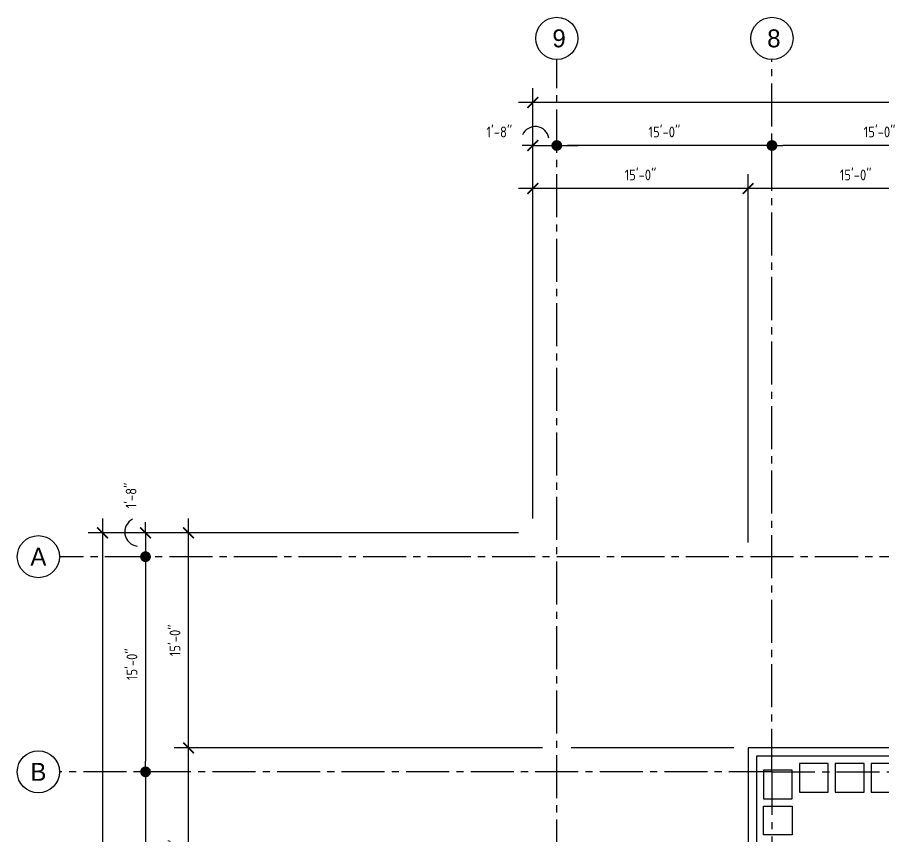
# Model space of a CAD drawing. Header units: inches. Extents: x 5893 to 9323, y 5265 to 7121.
# Drawn here: x 5893 to 6617, y 6437 to 7121 of the extents above; entities that cross this region are included whole.
import ezdxf
from ezdxf.enums import TextEntityAlignment as Align

# ---------------------------------------------------------------- set-up
doc = ezdxf.new("R2010")
doc.units = ezdxf.units.IN
doc.header["$LTSCALE"] = 48
doc.header["$MEASUREMENT"] = 0
doc.linetypes.add('CENTER2', pattern=[1.125, 0.75, -0.125, 0.125, -0.125])
doc.layers.get('0').update_dxf_attribs({"linetype": 'CONTINUOUS'})
doc.layers.get('DEFPOINTS').update_dxf_attribs({"linetype": 'CONTINUOUS'})
for name, color, linetype in [('A_0_BLDGRD', 35, 'CENTER2'), ('A_0_COL-GRID', 40, 'CONTINUOUS'), ('A_0_DIMGRD', 9, 'CENTER2'), ('A_0_DIMTXT_MAIN', 4, 'CONTINUOUS'), ('A_0_DIMTXT_MINOR', 4, 'CONTINUOUS'), ('A_9_CW_COPING', 2, 'CONTINUOUS'), ('A_MS_PAVERS', 1, 'CONTINUOUS')]:
    doc.layers.add(name, color=color, linetype=linetype)
doc.styles.add('ARCHITXT', font='architxt.shx')
doc.styles.add('AVANT', font='AVGARDN.TTF')
doc.dimstyles.new('DOT', dxfattribs={"dimscale": 96, "dimtxt": 0.09375, "dimasz": 0.09375, "dimexe": 0.125, "dimexo": 0.125, "dimgap": 0.0625, "dimtad": 1, "dimdec": 6, "dimzin": 3, "dimdsep": 46, "dimlunit": 4, "dimtxsty": 'ARCHITXT', "dimblk1": 'DOT', "dimblk2": 'DOT', "dimsah": 1, "dimcen": 0, "dimdle": 0.125, "dimse1": 1, "dimclrd": 256, "dimclre": 256, "dimclrt": 256, "dimadec": 0, "dimazin": 0, "dimtfac": 1, "dimtdec": 6, "dimtmove": 2, "dimatfit": 3, "dimldrblk": 'DOT', "dimfxl": 1, "dimfrac": 2, "dimtolj": 1, "dimtzin": 3, "dimarcsym": 0})
doc.dimstyles.new('TICK', dxfattribs={"dimscale": 96, "dimtxt": 0.09375, "dimasz": 0.09375, "dimexe": 0.125, "dimexo": 0.125, "dimgap": 0.0625, "dimtad": 1, "dimdec": 6, "dimzin": 3, "dimdsep": 46, "dimlunit": 4, "dimtxsty": 'ARCHITXT', "dimblk1": 'ARCHTICK', "dimblk2": 'ARCHTICK', "dimsah": 1, "dimcen": 0, "dimdle": 0.125, "dimclrd": 256, "dimclre": 256, "dimclrt": 256, "dimadec": 0, "dimazin": 0, "dimtfac": 1, "dimtdec": 6, "dimtmove": 2, "dimatfit": 3, "dimldrblk": 'ARCHTICK', "dimfxl": 1, "dimfrac": 2, "dimtolj": 1, "dimtzin": 3, "dimarcsym": 0})
doc.dimstyles.new('TICKDOT', dxfattribs={"dimscale": 96, "dimtxt": 0.09375, "dimasz": 0.09375, "dimexe": 0.125, "dimexo": 0.125, "dimgap": 0.0625, "dimtad": 1, "dimdec": 6, "dimzin": 3, "dimdsep": 46, "dimlunit": 4, "dimtxsty": 'ARCHITXT', "dimblk1": 'ARCHTICK', "dimblk2": 'DOT', "dimsah": 1, "dimcen": 0, "dimdle": 0.125, "dimclrd": 256, "dimclre": 256, "dimclrt": 256, "dimadec": 0, "dimazin": 0, "dimtfac": 1, "dimtdec": 6, "dimtmove": 2, "dimatfit": 3, "dimldrblk": 'ARCHTICK', "dimfxl": 1, "dimfrac": 2, "dimtolj": 1, "dimtzin": 3, "dimarcsym": 0})

# ---------------------------------------------------------------- blocks, each defined once
blk = doc.blocks.new('_ARCHTICK')
at = {"color": 0, "linetype": 'ByBlock', "const_width": 0.15}
blk.add_lwpolyline([(-0.5, -0.5), (0.5, 0.5)], dxfattribs=at)
blk = doc.blocks.new('*D29')
at = {"layer": 'A_0_DIMTXT_MAIN', "lineweight": -2, "transparency": 16777216}
for p, q in [((6324, 6702), (6324, 7062)), ((8892, 6702), (8892, 7062)), ((8904, 7050), (6312, 7050))]:
    blk.add_line(p, q, dxfattribs=at)
at = {"layer": 'DEFPOINTS', "color": 0, "transparency": 16777216}
for p in [(6324, 7050), (6324, 6690), (8892, 6690)]:
    blk.add_point(p, dxfattribs=at)
at = {"layer": 'A_0_DIMTXT_MAIN', "lineweight": -2, "transparency": 16777216, "xscale": 9, "yscale": 9, "zscale": 9, "rotation": 180}
blk.add_blockref('_ARCHTICK', (6324, 7050), dxfattribs=at)
at = {"layer": 'A_0_DIMTXT_MAIN', "lineweight": -2, "transparency": 16777216, "xscale": 9, "yscale": 9, "zscale": 9}
blk.add_blockref('_ARCHTICK', (8892, 7050), dxfattribs=at)
at = {"layer": 'A_0_DIMTXT_MAIN', "transparency": 16777216, "insert": (7608, 7061.36), "char_height": 9, "attachment_point": 5, "style": 'ARCHITXT'}
blk.add_mtext('\\A1;214\'-0"', dxfattribs=at)
blk = doc.blocks.new('_DOT')
at = {"color": 0, "linetype": 'ByBlock'}
blk.add_line((-0.5, 0), (-1, 0), dxfattribs=at)
at = {"color": 0, "linetype": 'ByBlock', "const_width": 0.5}
blk.add_lwpolyline([(-0.25, 0, 1), (0.25, 0, 1)], format="xyb", close=True, dxfattribs=at)
blk = doc.blocks.new('*D30')
at = {"layer": 'A_0_DIMTXT_MAIN', "lineweight": -2, "transparency": 16777216}
for p, q in [((6324, 7014), (6315, 7014)), ((6324, 7014), (6344, 7014)), ((6353, 7014), (6362, 7014))]:
    blk.add_line(p, q, dxfattribs=at)
at = {"layer": 'DEFPOINTS', "color": 0, "transparency": 16777216}
for p in [(6324, 7014), (6344, 7014), (6344, 7014)]:
    blk.add_point(p, dxfattribs=at)
at = {"layer": 'A_0_DIMTXT_MAIN', "lineweight": -2, "transparency": 16777216, "xscale": 9, "yscale": 9, "zscale": 9}
blk.add_blockref('_ARCHTICK', (6324, 7014), dxfattribs=at)
at = {"layer": 'A_0_DIMTXT_MAIN', "lineweight": -2, "transparency": 16777216, "xscale": 9, "yscale": 9, "zscale": 9, "rotation": 180}
blk.add_blockref('_DOT', (6344, 7014), dxfattribs=at)
at = {"layer": 'A_0_DIMTXT_MAIN', "transparency": 16777216, "insert": (6295.95, 7025.33), "char_height": 9, "attachment_point": 5, "style": 'ARCHITXT'}
blk.add_mtext('\\A1;1\'-8"', dxfattribs=at)
blk = doc.blocks.new('*D31')
at = {"layer": 'A_0_DIMTXT_MAIN', "lineweight": -2, "transparency": 16777216}
blk.add_line((6515, 7014), (6353, 7014), dxfattribs=at)
at = {"layer": 'DEFPOINTS', "color": 0, "transparency": 16777216}
for p in [(6344, 7014), (6344, 7014), (6524, 7014)]:
    blk.add_point(p, dxfattribs=at)
at = {"layer": 'A_0_DIMTXT_MAIN', "lineweight": -2, "transparency": 16777216, "xscale": 9, "yscale": 9, "zscale": 9, "rotation": 180}
blk.add_blockref('_DOT', (6344, 7014), dxfattribs=at)
at = {"layer": 'A_0_DIMTXT_MAIN', "lineweight": -2, "transparency": 16777216, "xscale": 9, "yscale": 9, "zscale": 9}
blk.add_blockref('_DOT', (6524, 7014), dxfattribs=at)
at = {"layer": 'A_0_DIMTXT_MAIN', "transparency": 16777216, "insert": (6434, 7025.36), "char_height": 9, "attachment_point": 5, "style": 'ARCHITXT'}
blk.add_mtext('\\A1;15\'-0"', dxfattribs=at)
blk = doc.blocks.new('*D39')
at = {"layer": 'A_0_DIMTXT_MAIN', "lineweight": -2, "transparency": 16777216}
blk.add_line((6695, 7014), (6533, 7014), dxfattribs=at)
at = {"layer": 'DEFPOINTS', "color": 0, "transparency": 16777216}
for p in [(6524, 7014), (6524, 7014), (6704, 7014)]:
    blk.add_point(p, dxfattribs=at)
at = {"layer": 'A_0_DIMTXT_MAIN', "lineweight": -2, "transparency": 16777216, "xscale": 9, "yscale": 9, "zscale": 9, "rotation": 180}
blk.add_blockref('_DOT', (6524, 7014), dxfattribs=at)
at = {"layer": 'A_0_DIMTXT_MAIN', "lineweight": -2, "transparency": 16777216, "xscale": 9, "yscale": 9, "zscale": 9}
blk.add_blockref('_DOT', (6704, 7014), dxfattribs=at)
at = {"layer": 'A_0_DIMTXT_MAIN', "transparency": 16777216, "insert": (6614, 7025.36), "char_height": 9, "attachment_point": 5, "style": 'ARCHITXT'}
blk.add_mtext('\\A1;15\'-0"', dxfattribs=at)
blk = doc.blocks.new('*D41')
at = {"layer": 'A_0_DIMTXT_MINOR', "lineweight": -2, "transparency": 16777216}
blk.add_line((6516, 6978), (6312, 6978), dxfattribs=at)
at = {"layer": 'DEFPOINTS', "color": 0, "transparency": 16777216}
for p in [(6324, 6978), (6324, 6978), (6504, 6978)]:
    blk.add_point(p, dxfattribs=at)
at = {"layer": 'A_0_DIMTXT_MINOR', "lineweight": -2, "transparency": 16777216, "xscale": 9, "yscale": 9, "zscale": 9, "rotation": 180}
blk.add_blockref('_ARCHTICK', (6324, 6978), dxfattribs=at)
at = {"layer": 'A_0_DIMTXT_MINOR', "lineweight": -2, "transparency": 16777216, "xscale": 9, "yscale": 9, "zscale": 9}
blk.add_blockref('_ARCHTICK', (6504, 6978), dxfattribs=at)
at = {"layer": 'A_0_DIMTXT_MINOR', "transparency": 16777216, "insert": (6414, 6989.36), "char_height": 9, "attachment_point": 5, "style": 'ARCHITXT'}
blk.add_mtext('\\A1;15\'-0"', dxfattribs=at)
blk = doc.blocks.new('*D42')
at = {"layer": 'A_0_DIMTXT_MINOR', "lineweight": -2, "transparency": 16777216}
for p, q in [((6504, 6682), (6504, 6990)), ((6696, 6978), (6492, 6978))]:
    blk.add_line(p, q, dxfattribs=at)
at = {"layer": 'DEFPOINTS', "color": 0, "transparency": 16777216}
for p in [(6504, 6978), (6684, 6726), (6504, 6670)]:
    blk.add_point(p, dxfattribs=at)
at = {"layer": 'A_0_DIMTXT_MINOR', "lineweight": -2, "transparency": 16777216, "xscale": 9, "yscale": 9, "zscale": 9, "rotation": 180}
blk.add_blockref('_ARCHTICK', (6504, 6978), dxfattribs=at)
at = {"layer": 'A_0_DIMTXT_MINOR', "lineweight": -2, "transparency": 16777216, "xscale": 9, "yscale": 9, "zscale": 9}
blk.add_blockref('_ARCHTICK', (6684, 6978), dxfattribs=at)
at = {"layer": 'A_0_DIMTXT_MINOR', "transparency": 16777216, "insert": (6594, 6989.36), "char_height": 9, "attachment_point": 5, "style": 'ARCHITXT'}
blk.add_mtext('\\A1;15\'-0"', dxfattribs=at)
blk = doc.blocks.new('*D51')
at = {"layer": 'A_0_DIMTXT_MAIN', "lineweight": -2, "transparency": 16777216}
for p, q in [((5964, 6702), (5964, 5298)), ((6312, 6690), (5952, 6690)), ((6672, 5310), (5952, 5310))]:
    blk.add_line(p, q, dxfattribs=at)
at = {"layer": 'DEFPOINTS', "color": 0, "transparency": 16777216}
for p in [(6324, 6690), (5964, 5310), (6684, 5310)]:
    blk.add_point(p, dxfattribs=at)
at = {"layer": 'A_0_DIMTXT_MAIN', "lineweight": -2, "transparency": 16777216, "xscale": 9, "yscale": 9, "zscale": 9}
for p, rotation in [((5964, 6690), 90), ((5964, 5310), 270)]:
    blk.add_blockref('_ARCHTICK', p, dxfattribs=dict(at, rotation=rotation))
at = {"layer": 'A_0_DIMTXT_MAIN', "transparency": 16777216, "insert": (5952.64, 6000), "char_height": 9, "attachment_point": 5, "rotation": 90, "style": 'ARCHITXT'}
blk.add_mtext('\\A1;115\'-0"', dxfattribs=at)
blk = doc.blocks.new('*D53')
at = {"layer": 'A_0_DIMTXT_MAIN', "lineweight": -2, "transparency": 16777216}
for p, q in [((6000, 6690), (6000, 6699)), ((6000, 6690), (6000, 6670)), ((6000, 6661), (6000, 6652))]:
    blk.add_line(p, q, dxfattribs=at)
at = {"layer": 'DEFPOINTS', "color": 0, "transparency": 16777216}
for p in [(6000, 6690), (6000, 6670), (6000, 6670)]:
    blk.add_point(p, dxfattribs=at)
at = {"layer": 'A_0_DIMTXT_MAIN', "lineweight": -2, "transparency": 16777216, "xscale": 9, "yscale": 9, "zscale": 9}
for name, p, rotation in [('_ARCHTICK', (6000, 6690), 270), ('_DOT', (6000, 6670), 90)]:
    blk.add_blockref(name, p, dxfattribs=dict(at, rotation=rotation))
at = {"layer": 'A_0_DIMTXT_MAIN', "transparency": 16777216, "insert": (5987.94, 6721.18), "char_height": 9, "attachment_point": 5, "rotation": 90, "style": 'ARCHITXT'}
blk.add_mtext('\\A1;1\'-8"', dxfattribs=at)
blk = doc.blocks.new('*D55')
at = {"layer": 'A_0_DIMTXT_MINOR', "lineweight": -2, "transparency": 16777216}
for p, q in [((6036, 6318), (6036, 6522)), ((6332, 6510), (6024, 6510))]:
    blk.add_line(p, q, dxfattribs=at)
at = {"layer": 'DEFPOINTS', "color": 0, "transparency": 16777216}
for p in [(6036, 6510), (6344, 6510), (6036, 6330)]:
    blk.add_point(p, dxfattribs=at)
at = {"layer": 'A_0_DIMTXT_MINOR', "lineweight": -2, "transparency": 16777216, "xscale": 9, "yscale": 9, "zscale": 9}
for p, rotation in [((6036, 6510), 90), ((6036, 6330), 270)]:
    blk.add_blockref('_ARCHTICK', p, dxfattribs=dict(at, rotation=rotation))
at = {"layer": 'A_0_DIMTXT_MINOR', "transparency": 16777216, "insert": (6024.64, 6420), "char_height": 9, "attachment_point": 5, "rotation": 90, "style": 'ARCHITXT'}
blk.add_mtext('\\A1;15\'-0"', dxfattribs=at)
blk = doc.blocks.new('*D56')
at = {"layer": 'A_0_DIMTXT_MINOR', "lineweight": -2, "transparency": 16777216}
blk.add_line((6036, 6498), (6036, 6702), dxfattribs=at)
at = {"layer": 'DEFPOINTS', "color": 0, "transparency": 16777216}
for p in [(6036, 6690), (6036, 6690), (6065.75, 6510)]:
    blk.add_point(p, dxfattribs=at)
at = {"layer": 'A_0_DIMTXT_MINOR', "lineweight": -2, "transparency": 16777216, "xscale": 9, "yscale": 9, "zscale": 9}
for p, rotation in [((6036, 6690), 90), ((6036, 6510), 270)]:
    blk.add_blockref('_ARCHTICK', p, dxfattribs=dict(at, rotation=rotation))
at = {"layer": 'A_0_DIMTXT_MINOR', "transparency": 16777216, "insert": (6024.64, 6600), "char_height": 9, "attachment_point": 5, "rotation": 90, "style": 'ARCHITXT'}
blk.add_mtext('\\A1;15\'-0"', dxfattribs=at)
blk = doc.blocks.new('*D20')
at = {"layer": 'A_0_DIMTXT_MAIN', "lineweight": -2, "transparency": 16777216}
blk.add_line((6000, 6661), (6000, 6499), dxfattribs=at)
at = {"layer": 'DEFPOINTS', "color": 0, "transparency": 16777216}
for p in [(6000, 6670), (6000, 6490), (6000, 6490)]:
    blk.add_point(p, dxfattribs=at)
at = {"layer": 'A_0_DIMTXT_MAIN', "lineweight": -2, "transparency": 16777216, "xscale": 9, "yscale": 9, "zscale": 9}
for p, rotation in [((6000, 6670), 90), ((6000, 6490), 270)]:
    blk.add_blockref('_DOT', p, dxfattribs=dict(at, rotation=rotation))
at = {"layer": 'A_0_DIMTXT_MAIN', "transparency": 16777216, "insert": (5988.64, 6580), "char_height": 9, "attachment_point": 5, "rotation": 90, "style": 'ARCHITXT'}
blk.add_mtext('\\A1;15\'-0"', dxfattribs=at)
blk = doc.blocks.new('*D21')
at = {"layer": 'A_0_DIMTXT_MAIN', "lineweight": -2, "transparency": 16777216}
blk.add_line((6000, 6481), (6000, 6219), dxfattribs=at)
at = {"layer": 'DEFPOINTS', "color": 0, "transparency": 16777216}
for p in [(6000, 6490), (6000, 6210), (6000, 6210)]:
    blk.add_point(p, dxfattribs=at)
at = {"layer": 'A_0_DIMTXT_MAIN', "lineweight": -2, "transparency": 16777216, "xscale": 9, "yscale": 9, "zscale": 9}
for p, rotation in [((6000, 6490), 90), ((6000, 6210), 270)]:
    blk.add_blockref('_DOT', p, dxfattribs=dict(at, rotation=rotation))
at = {"layer": 'A_0_DIMTXT_MAIN', "transparency": 16777216, "insert": (5988.64, 6350), "char_height": 9, "attachment_point": 5, "rotation": 90, "style": 'ARCHITXT'}
blk.add_mtext('\\A1;23\'-4"', dxfattribs=at)
blk = doc.blocks.new('grid-bbl')
at = {"color": 1, "linetype": 'Continuous'}
blk.add_circle((0, 0.25), 0.1836, dxfattribs=at)
at = {"style": 'AVANT'}
blk.add_attdef('-', text='', height=0.1562, dxfattribs=at).set_placement((0, 0.25), align=Align.MIDDLE_CENTER)

msp = doc.modelspace()

# ---------------------------------------------------------------- linework, layer by layer
at = {"layer": 'A_0_BLDGRD'}
for q in [(6524, 5510), (8872, 6490), (6524, 5510), (8872, 6490)]:
    msp.add_line((6524, 6490), q, dxfattribs=at)
at = {"layer": 'A_0_DIMGRD'}
for p, q in [((6344, 6306), (6344, 7086)), ((6524, 6490), (6524, 7086)), ((6704, 6670), (5928, 6670)), ((6524, 6490), (5928, 6490))]:
    msp.add_line(p, q, dxfattribs=at)
at = {"layer": 'A_0_DIMTXT_MAIN'}
for centre, radius, start, end in [((6325.9790625, 7018.4247308), 11.4716127, 8.5638216989, 157.1961253042), ((5994.439414, 6690.6936035), 11.8722715, 116.6841240512, 263.3457629737)]:
    msp.add_arc(centre, radius, start, end, dxfattribs=at)
at = {"layer": 'A_0_DIMTXT_MINOR'}
msp.add_line((6492, 6510), (6356, 6510), dxfattribs=at)
at = {"layer": 'A_9_CW_COPING'}
for points in [[(6504, 5674.5), (6504, 5490), (6684, 5490), (6684, 5310), (8532, 5310), (8532, 5490), (8892, 5490), (8892, 6510), (8532, 6510), (8532, 6690), (6684, 6690), (6684, 6510), (6504, 6510), (6504, 6325.5)], [(6511, 5674.5), (6511, 5497), (6691, 5497), (6691, 5317), (8525, 5317), (8525, 5497), (8885, 5497), (8885, 6503), (8525, 6503), (8525, 6683), (6691, 6683), (6691, 6503), (6511, 6503), (6511, 6325.5)]]:
    msp.add_lwpolyline(points, dxfattribs=at)
at = {"layer": 'A_MS_PAVERS'}
for points in [[(6547, 6497), (6547, 6473), (6571, 6473), (6571, 6497)], [(6577, 6497), (6577, 6473), (6601, 6473), (6601, 6497)], [(6607, 6497), (6607, 6473), (6631, 6473), (6631, 6497)], [(6517, 6491.4108617), (6517, 6467.4108617), (6541, 6467.4108617), (6541, 6491.4108617)], [(6517, 6461.4108617), (6541, 6461.4108617), (6541, 6437.4108617), (6517, 6437.4108617)]]:
    msp.add_lwpolyline(points, close=True, dxfattribs=at)

# ---------------------------------------------------------------- block references
at = {"layer": 'A_0_COL-GRID'}
ref = msp.add_blockref('grid-bbl', (6344, 7079.625), dxfattribs=dict(at, xscale=96, yscale=96, zscale=96))
ref.add_attrib('-', '9', dxfattribs={"layer": '0', "height": 15, "style": 'AVANT'}).set_placement((6345.9162088, 7103.625), align=Align.MIDDLE_CENTER)
ref = msp.add_blockref('grid-bbl', (6524, 7079.625), dxfattribs=dict(at, xscale=96, yscale=96, zscale=96))
ref.add_attrib('-', '8', dxfattribs={"layer": '0', "height": 15, "style": 'AVANT'}).set_placement((6525.6174451, 7103.625), align=Align.MIDDLE_CENTER)
at = {"layer": 'A_0_COL-GRID', "xscale": 96, "yscale": 96, "zscale": 96}
for p, values in [((5910.375, 6646), {'-': 'A'}), ((5910.375, 6466), {'-': 'B'})]:
    msp.add_blockref('grid-bbl', p, dxfattribs=at).add_auto_attribs(values)

# ---------------------------------------------------------------- dimensions: what is measured, and where the dimension line sits
at = {"layer": 'A_0_DIMTXT_MAIN'}
dim = msp.add_linear_dim(base=(6324, 7050), p1=(8892, 6690), p2=(6324, 6690), dimstyle='TICK', dxfattribs=at)
dim.commit()
dim.dimension.update_dxf_attribs({"geometry": '*D29', "text_midpoint": (7608, 7061.3571428571)})
dim = msp.add_linear_dim(base=(6344, 7014), p1=(6324, 7014), p2=(6344, 7014), dimstyle='TICKDOT', dxfattribs=at)
dim.commit()
dim.dimension.update_dxf_attribs({"geometry": '*D30', "text_midpoint": (6295.9512705, 7025.3349711), "dimtype": 160})
for base, p1, p2, picture, middle in [((6344, 7014), (6524, 7014), (6344, 7014), '*D31', (6434, 7025.3571429)), ((6524, 7014), (6704, 7014), (6524, 7014), '*D39', (6614, 7025.3571429))]:
    dim = msp.add_linear_dim(base=base, p1=p1, p2=p2, dimstyle='DOT', override={"dimse1": 1}, dxfattribs=at)
    dim.commit()
    dim.dimension.update_dxf_attribs({"geometry": picture, "text_midpoint": middle})
dim = msp.add_linear_dim(base=(6000, 6670), p1=(6000, 6690), p2=(6000, 6670), angle=90, dimstyle='TICKDOT', dxfattribs=at)
dim.commit()
dim.dimension.update_dxf_attribs({"geometry": '*D53', "text_midpoint": (5987.9355288, 6721.18446), "dimtype": 160})
for base, p1, p2, dimstyle, picture, middle in [((5964, 5310), (6324, 6690), (6684, 5310), 'TICK', '*D51', (5952.6428571429, 6000)), ((6000, 6490), (6000, 6670), (6000, 6490), 'DOT', '*D20', (5988.6428571, 6580)), ((6000, 6210), (6000, 6490), (6000, 6210), 'DOT', '*D21', (5988.6428571, 6350))]:
    dim = msp.add_linear_dim(base=base, p1=p1, p2=p2, angle=270, dimstyle=dimstyle, dxfattribs=at)
    dim.commit()
    dim.dimension.update_dxf_attribs({"geometry": picture, "text_midpoint": middle})
at = {"layer": 'A_0_DIMTXT_MINOR'}
dim = msp.add_linear_dim(base=(6324, 6978), p1=(6504, 6978), p2=(6324, 6978), dimstyle='TICK', dxfattribs=at)
dim.commit()
dim.dimension.update_dxf_attribs({"geometry": '*D41', "text_midpoint": (6414, 6989.3571429)})
dim = msp.add_linear_dim(base=(6504, 6978), p1=(6684, 6726), p2=(6504, 6670), dimstyle='TICK', override={"dimse1": 1}, dxfattribs=at)
dim.commit()
dim.dimension.update_dxf_attribs({"geometry": '*D42', "text_midpoint": (6594, 6989.3571429)})
dim = msp.add_linear_dim(base=(6036, 6690), p1=(6065.7470972, 6510), p2=(6036, 6690), angle=90, dimstyle='TICK', override={"dimse1": 1}, dxfattribs=at)
dim.commit()
dim.dimension.update_dxf_attribs({"geometry": '*D56', "text_midpoint": (6024.6428571, 6600)})
dim = msp.add_linear_dim(base=(6036, 6510), p1=(6036, 6330), p2=(6344, 6510), angle=90, dimstyle='TICK', dxfattribs=at)
dim.commit()
dim.dimension.update_dxf_attribs({"geometry": '*D55', "text_midpoint": (6024.6428571, 6420)})

doc.saveas('drawing.dxf')
